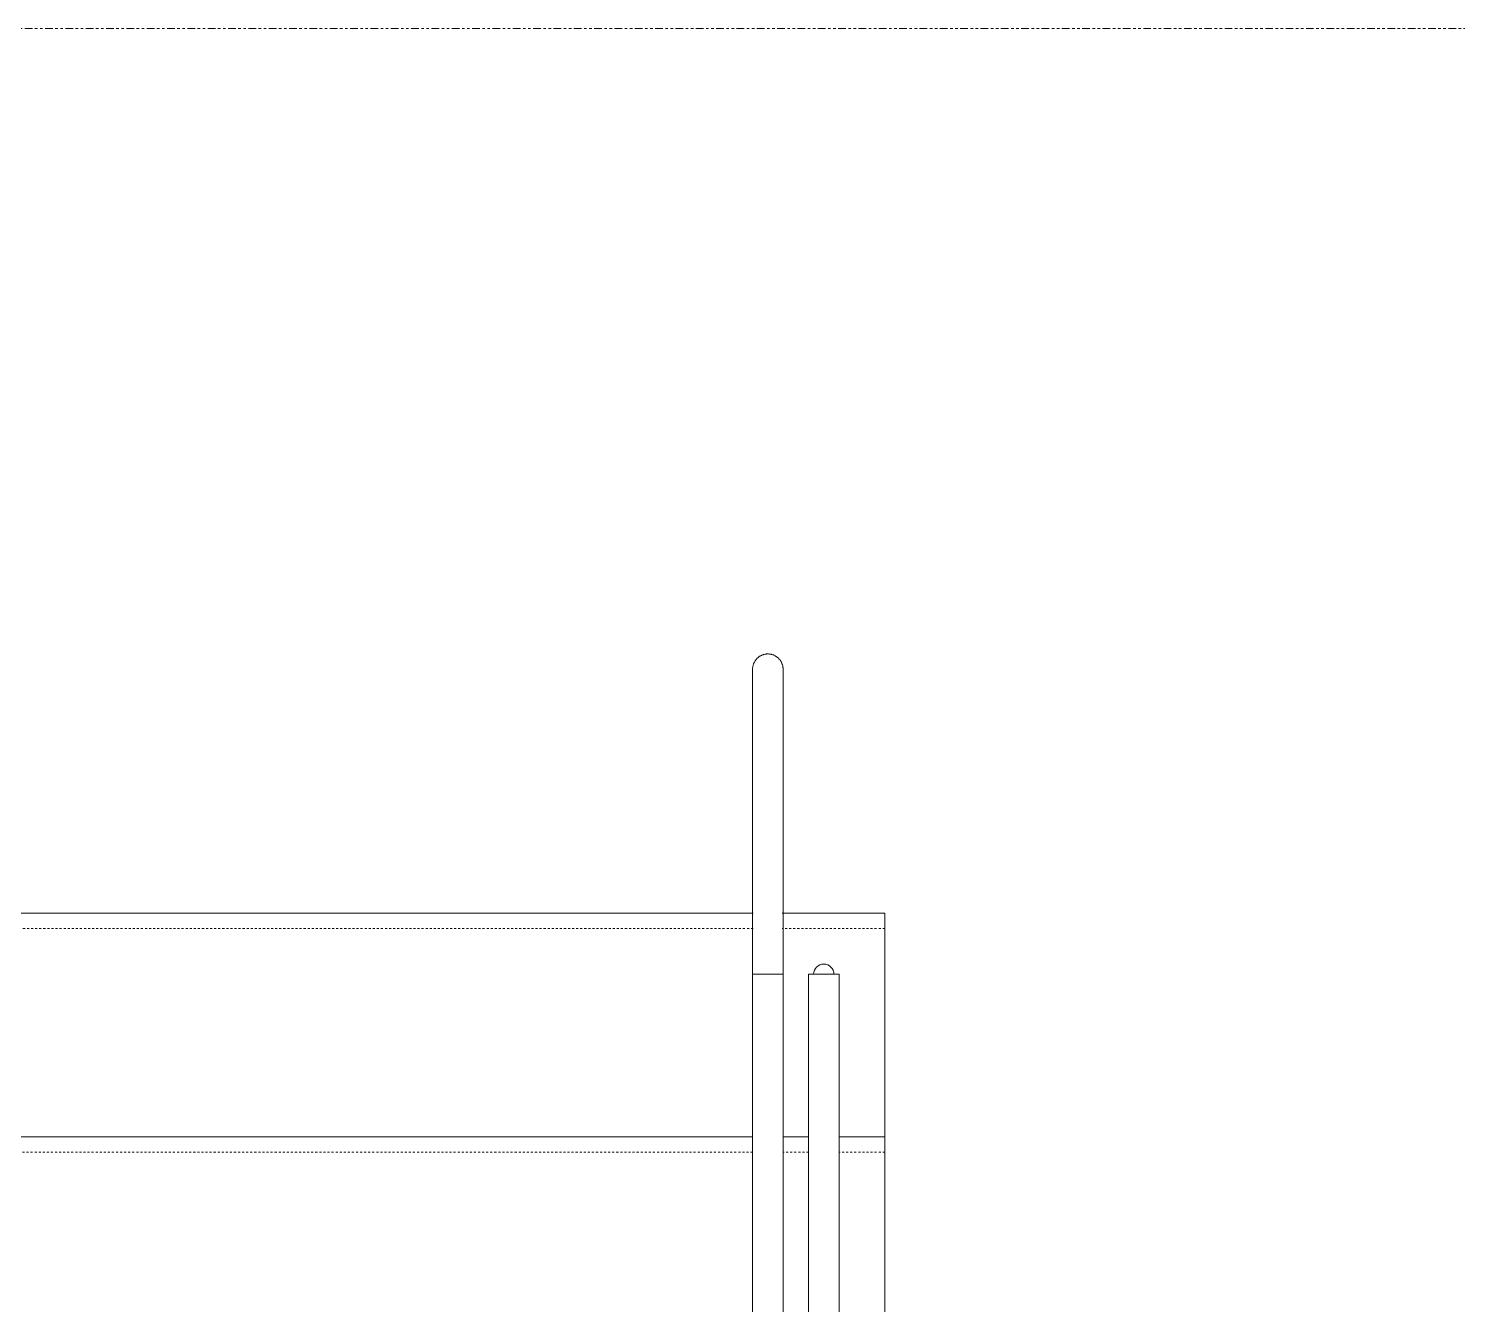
# Model space of a CAD drawing. Header units: inches. Extents: x -1551 to 2054, y 9767 to 12269.
# Drawn here: x 1290.4 to 1360.6, y 12206 to 12268.7 of the extents above; entities that cross this region are included whole.
import ezdxf

# ---------------------------------------------------------------- set-up
doc = ezdxf.new("R2010")
doc.units = ezdxf.units.IN
doc.header["$MEASUREMENT"] = 0
doc.linetypes.add('Double Dash 3_8_', pattern=[1, 0.375, -0.125, 0.125, -0.125, 0.125, -0.125])
doc.linetypes.add('Overhead 1_16_', pattern=[0.101562, 0.0625, -0.039062])
for name, color, linetype, lineweight in [('0-1', 7, 'Continuous', 5), ('0-2', 7, 'Continuous', 9), ('0-3', 250, 'Double Dash 3_8_', 15), ('A-FLOR-HRAL-1', 7, 'Continuous', 9), ('C-PROP-LINE-1', 250, 'Double Dash 3_8_', 15), ('S-STRS-1', 7, 'Continuous', 9), ('S-STRS-2', 252, 'Continuous', 9), ('S-STRS-3', 7, 'Overhead 1_16_', 9)]:
    doc.layers.add(name, color=color, linetype=linetype, lineweight=lineweight)
pattern_1 = [(50, (0, 0), (103.28545, -9.0368), [10.8, -118.8]), (355, (0, 0), (-19.9797, 108.3155), [8.64, -95.04]), (100.451, (8.61, -0.75), (83.3065, 99.2783), [9.179, -100.964]), (46.184, (0, 28.8), (153.6832, -23.8353), [16.2, -178.2]), (96.636, (12.8, 26.81), (134.5904, 140.2742), [13.768, -151.447]), (351.184, (0, 28.8), (134.5915, 140.2725), [12.96, -142.56]), (21, (14.4, 21.6), (85.95435, -57.97756), [10.8, -118.8]), (326, (14.4, 21.6), (35.0378, 104.4212), [8.64, -95.04]), (71.451, (21.56, 16.77), (120.9926, 46.443), [9.179, -100.964]), (37.5, (0, 0), (1.75074, 47.93675), [4.752, -89.136, 4.752, -91.728, -95.4]), (37.5, (0, 0), (1.75074, 47.93675), [-190.368, 4.752, -90.648]), (7.5, (0, 0), (37.88179, 56.79546), [4.752, -50.256, 4.752, -86.976, -36.36]), (7.5, (0, 0), (37.88179, 56.79546), [-146.736, 4.752, -31.608]), (327.5, (-32.112, 0), (76.87036, -3.24809), [4.752, -31.248, 4.752, -107.568, -149.04]), (327.5, (-32.112, 0), (76.87036, -3.24809), [-148.32, 4.752, -144.288]), (317.5, (-46.51, 0), (83.9787, 14.41494), [4.752, -42.048, 4.752, -69.84, -105.84]), (317.5, (-46.51, 0), (83.9787, 14.41494), [-121.392, 4.752, -101.088])]

# ---------------------------------------------------------------- blocks, each defined once
blk = doc.blocks.new('Railing - 1_-V15-KEY PLAN - 1ST FLOOR')
at = {"layer": 'A-FLOR-HRAL-1'}
for p, q in [((2, 11), (2, 0)), ((3.5, 0), (3.5, 11))]:
    blk.add_line(p, q, dxfattribs=at)
at = {"layer": 'A-FLOR-HRAL-1', "flags": 128}
for points in [[(2, 15), (2.001, 15.03), (2.002, 15.06), (2.005, 15.09), (2.01, 15.119), (2.015, 15.149), (2.021, 15.178), (2.029, 15.207), (2.038, 15.236), (2.048, 15.264), (2.059, 15.292), (2.071, 15.319), (2.085, 15.346), (2.099, 15.373), (2.115, 15.398), (2.131, 15.423), (2.148, 15.448), (2.167, 15.472), (2.186, 15.495), (2.206, 15.517), (2.227, 15.538), (2.249, 15.558), (2.272, 15.578), (2.296, 15.597), (2.32, 15.614), (2.345, 15.631), (2.37, 15.647), (2.397, 15.661), (2.423, 15.675), (2.45, 15.688), (2.478, 15.699), (2.506, 15.709), (2.535, 15.719), (2.564, 15.727), (2.593, 15.733), (2.623, 15.739), (2.652, 15.744), (2.682, 15.747), (2.712, 15.749), (2.742, 15.75), (2.75, 15.75)], [(2.75, 15.75), (2.78, 15.749), (2.81, 15.748), (2.84, 15.745), (2.869, 15.74), (2.899, 15.735), (2.928, 15.729), (2.957, 15.721), (2.986, 15.712), (3.014, 15.702), (3.042, 15.691), (3.069, 15.679), (3.096, 15.665), (3.123, 15.651), (3.148, 15.635), (3.173, 15.619), (3.198, 15.602), (3.222, 15.583), (3.245, 15.564), (3.267, 15.544), (3.288, 15.523), (3.308, 15.501), (3.328, 15.478), (3.347, 15.454), (3.364, 15.43), (3.381, 15.405), (3.397, 15.38), (3.411, 15.353), (3.425, 15.327), (3.438, 15.3), (3.449, 15.272), (3.459, 15.244), (3.469, 15.215), (3.477, 15.186), (3.483, 15.157), (3.489, 15.127), (3.494, 15.098), (3.497, 15.068), (3.499, 15.038), (3.5, 15.008), (3.5, 15)], [(2, 15), (2, 14.997), (2, 14.987), (2, 14.971), (2, 14.949), (2, 14.92), (2, 14.885), (2, 14.844), (2, 14.797), (2, 14.744), (2, 14.684), (2, 14.619), (2, 14.548), (2, 14.471), (2, 14.389), (2, 14.301), (2, 14.208), (2, 14.11), (2, 14.007), (2, 13.899), (2, 13.787), (2, 13.67), (2, 13.549), (2, 13.423), (2, 13.294), (2, 13.161), (2, 13.025), (2, 12.885), (2, 12.743), (2, 12.597), (2, 12.449), (2, 12.299), (2, 12.147), (2, 11.993), (2, 11.837), (2, 11.68), (2, 11.522), (2, 11.363), (2, 11.203), (2, 11.043), (2, 11)], [(2, 11), (2, 11.16), (2, 11.32), (2, 11.479), (2, 11.637), (2, 11.795), (2, 11.951), (2, 12.105), (2, 12.258), (2, 12.409), (2, 12.558), (2, 12.704), (2, 12.847), (2, 12.988), (2, 13.125), (2, 13.259), (2, 13.389), (2, 13.515), (2, 13.638), (2, 13.756), (2, 13.869), (2, 13.979), (2, 14.083), (2, 14.182), (2, 14.277), (2, 14.366), (2, 14.45), (2, 14.528), (2, 14.6), (2, 14.667), (2, 14.728), (2, 14.783), (2, 14.832), (2, 14.875), (2, 14.911), (2, 14.942), (2, 14.966), (2, 14.984), (2, 14.995), (2, 15)], [(3.5, 11), (3.5, 11.16), (3.5, 11.32), (3.5, 11.479), (3.5, 11.637), (3.5, 11.795), (3.5, 11.951), (3.5, 12.105), (3.5, 12.258), (3.5, 12.409), (3.5, 12.558), (3.5, 12.704), (3.5, 12.847), (3.5, 12.988), (3.5, 13.125), (3.5, 13.259), (3.5, 13.389), (3.5, 13.515), (3.5, 13.638), (3.5, 13.756), (3.5, 13.869), (3.5, 13.979), (3.5, 14.083), (3.5, 14.182), (3.5, 14.277), (3.5, 14.366), (3.5, 14.45), (3.5, 14.528), (3.5, 14.6), (3.5, 14.667), (3.5, 14.728), (3.5, 14.783), (3.5, 14.832), (3.5, 14.875), (3.5, 14.911), (3.5, 14.942), (3.5, 14.966), (3.5, 14.984), (3.5, 14.995), (3.5, 15)], [(3.5, 15), (3.5, 14.997), (3.5, 14.987), (3.5, 14.971), (3.5, 14.949), (3.5, 14.92), (3.5, 14.885), (3.5, 14.844), (3.5, 14.797), (3.5, 14.744), (3.5, 14.684), (3.5, 14.619), (3.5, 14.548), (3.5, 14.471), (3.5, 14.389), (3.5, 14.301), (3.5, 14.208), (3.5, 14.11), (3.5, 14.007), (3.5, 13.899), (3.5, 13.787), (3.5, 13.67), (3.5, 13.549), (3.5, 13.423), (3.5, 13.294), (3.5, 13.161), (3.5, 13.025), (3.5, 12.885), (3.5, 12.743), (3.5, 12.597), (3.5, 12.449), (3.5, 12.299), (3.5, 12.147), (3.5, 11.993), (3.5, 11.837), (3.5, 11.68), (3.5, 11.522), (3.5, 11.363), (3.5, 11.203), (3.5, 11.043), (3.5, 11)]]:
    blk.add_lwpolyline(points, dxfattribs=at)
at = {"layer": 'A-FLOR-HRAL-1'}
blk.add_arc((0, 0), 0.5, 360, 180, dxfattribs=at)
blk = doc.blocks.new('Railing - Railing-2850923-KEY PLAN - 1ST FLOOR')
at = {"layer": 'A-FLOR-HRAL-1'}
for p, q in [((-2638.824, 12222.189), (-2637.324, 12222.189)), ((-2638.824, 12222.189), (-2638.824, 12162.189)), ((-2637.324, 12222.189), (-2637.324, 12162.189)), ((-2636.074, 12222.189), (-2634.574, 12222.189)), ((-2636.074, 12222.189), (-2636.074, 12162.189)), ((-2634.574, 12222.189), (-2634.574, 12162.189))]:
    blk.add_line(p, q, dxfattribs=at)
at = {"extrusion": (0, 0, -1), "zscale": -1}
blk.add_blockref('Railing - 1_-V15-KEY PLAN - 1ST FLOOR', (2635.324, 12222.189), dxfattribs=at)
blk = doc.blocks.new('Family - ___-1878357-KEY PLAN - 1ST FLOOR')
at = {"layer": 'C-PROP-LINE-1'}
blk.add_line((-3989.611, 12268.69), (-1910.824, 12268.69), dxfattribs=at)
blk = doc.blocks.new('CTR - 1st Phase - Shell_rvt-1-KEY PLAN - 1ST FLOOR')
at = {"layer": 'S-STRS-2'}
h = blk.add_hatch(dxfattribs=at)
h.set_pattern_fill('FP_8', color=256, style=0, pattern_type=2)
h.set_pattern_definition(pattern_1)
h.paths.add_polyline_path([(-2708.824, 12214.189), (-2638.824, 12214.189), (-2638.824, 12225.189), (-2708.824, 12225.189), (-2708.824, 12219.189)], flags=0)
h.paths.add_polyline_path([(-2632.324, 12214.189), (-2632.324, 12225.189), (-2637.324, 12225.189), (-2637.324, 12214.189), (-2636.074, 12214.189), (-2636.074, 12222.189), (-2635.824, 12222.189), (-2635.774, 12222.406), (-2635.435, 12222.677), (-2634.928, 12222.406), (-2634.824, 12222.189), (-2634.574, 12222.189), (-2634.574, 12214.189)], flags=0)
h.paths.add_polyline_path([(-2716.324, 12214.189), (-2714.824, 12214.189), (-2714.824, 12220.689), (-2716.324, 12220.689), (-2716.324, 12219.189)], flags=0)
h.paths.add_polyline_path([(-2714.074, 12214.189), (-2713.074, 12214.189), (-2713.074, 12222.189), (-2712.82, 12222.197), (-2712.635, 12222.58), (-2712.091, 12222.58), (-2711.574, 12222.189), (-2711.574, 12214.189), (-2710.324, 12214.189), (-2710.324, 12225.189), (-2716.324, 12225.189), (-2716.324, 12221.439), (-2714.099, 12221.439), (-2714.074, 12219.189)], flags=0)
h = blk.add_hatch(dxfattribs=at)
h.set_pattern_fill('FP_8', color=256, style=0, pattern_type=2)
h.set_pattern_definition(pattern_1)
h.paths.add_polyline_path([(-2716.324, 12203.189), (-2714.824, 12203.189), (-2714.824, 12214.189), (-2716.324, 12214.189)], flags=0)
h.paths.add_polyline_path([(-2714.074, 12203.189), (-2713.074, 12203.189), (-2713.074, 12214.189), (-2714.074, 12214.189)], flags=0)
h.paths.add_polyline_path([(-2632.324, 12203.189), (-2632.324, 12214.189), (-2634.574, 12214.189), (-2634.574, 12203.189)], flags=0)
h.paths.add_polyline_path([(-2711.574, 12203.189), (-2710.324, 12203.189), (-2710.324, 12214.189), (-2711.574, 12214.189)], flags=0)
h.paths.add_polyline_path([(-2636.074, 12203.189), (-2636.074, 12214.189), (-2637.324, 12214.189), (-2637.324, 12203.189)], flags=0)
h.paths.add_polyline_path([(-2638.824, 12203.189), (-2638.824, 12214.189), (-2708.824, 12214.189), (-2708.824, 12203.189), (-2653.726, 12203.189)], flags=0)
at = {"layer": 'S-STRS-1'}
for p, q in [((-2638.798, 12225.189), (-2708.849, 12225.189)), ((-2632.324, 12225.189), (-2637.367, 12225.189)), ((-2632.324, 12225.189), (-2632.324, 12214.189)), ((-2638.824, 12214.189), (-2708.824, 12214.189)), ((-2636.074, 12214.189), (-2637.324, 12214.189)), ((-2632.324, 12214.189), (-2634.574, 12214.189)), ((-2632.324, 12214.189), (-2632.324, 12203.189))]:
    blk.add_line(p, q, dxfattribs=at)
at = {"layer": 'S-STRS-3'}
for p, q in [((-2638.798, 12224.439), (-2708.849, 12224.439)), ((-2632.324, 12224.439), (-2637.362, 12224.439)), ((-2638.824, 12213.439), (-2708.824, 12213.439)), ((-2636.074, 12213.439), (-2637.324, 12213.439)), ((-2632.324, 12213.439), (-2634.574, 12213.439))]:
    blk.add_line(p, q, dxfattribs=at)
at = {"layer": '0-2'}
blk.add_blockref('Railing - Railing-2850923-KEY PLAN - 1ST FLOOR', (0, 0), dxfattribs=at)
at = {"layer": '0-3'}
blk.add_blockref('Family - ___-1878357-KEY PLAN - 1ST FLOOR', (0, 0), dxfattribs=at)

msp = doc.modelspace()

# ---------------------------------------------------------------- block references
at = {"layer": '0-1'}
msp.add_blockref('CTR - 1st Phase - Shell_rvt-1-KEY PLAN - 1ST FLOOR', (3964.779, 0), dxfattribs=at)

doc.saveas('drawing.dxf')
